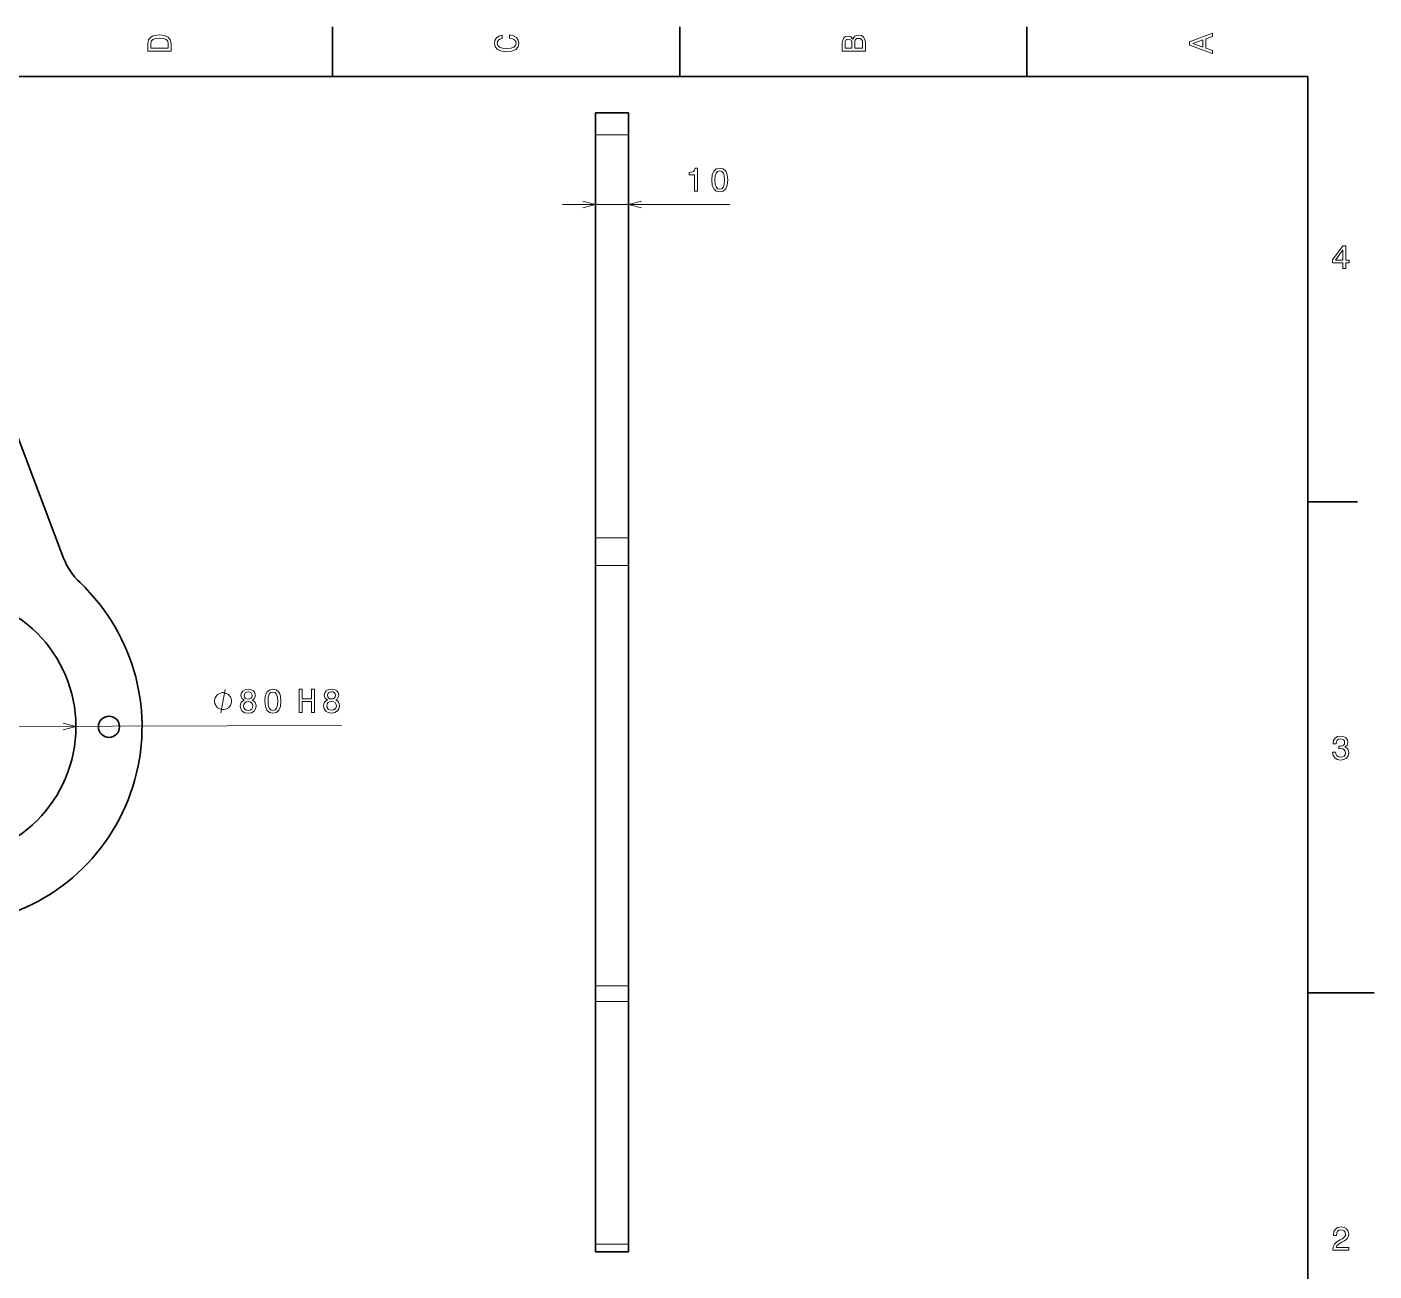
# Model space of a CAD drawing. Extents: x 0 to 420, y 0 to 297.
# Drawn here: x 216.3 to 420, y 106.4 to 294.5 of the extents above; entities that cross this region are included whole.
import ezdxf

# ---------------------------------------------------------------- set-up
doc = ezdxf.new("R2010")
doc.units = 0

msp = doc.modelspace()

# ---------------------------------------------------------------- linework, layer by layer
at = {"color": 7, "lineweight": 35, "ltscale": 0.1875}
for p, q in [((262.5, 287), (262.5, 294.5)), ((315, 287), (315, 294.5)), ((367.5, 287), (367.5, 294.5)), ((410, 222.699997), (417.5, 222.699997))]:
    msp.add_line(p, q, dxfattribs=at)
at = {"color": 7, "lineweight": 35}
for p, q in [((410, 287), (10, 287)), ((410, 10), (410, 287)), ((302.275696, 278.21283), (302.275696, 217.256378)), ((307.275696, 278.21283), (307.275696, 217.256378)), ((202.704056, 264.751312), (221.835754, 214.21225)), ((302.275696, 149.54068), (302.275696, 213.095261)), ((307.275696, 149.54068), (307.275696, 213.095261)), ((302.275696, 110.489006), (302.275696, 147.182709)), ((307.275696, 110.489006), (307.275696, 147.182709))]:
    msp.add_line(p, q, dxfattribs=at)
at = {"color": 7, "lineweight": 35, "ltscale": 0.082474}
for p, q in [((302.275696, 278.21283), (302.275696, 281.51178)), ((307.275696, 278.21283), (307.275696, 281.51178))]:
    msp.add_line(p, q, dxfattribs=at)
at = {"color": 7, "lineweight": 35, "ltscale": 0.125}
for p, q in [((302.275696, 281.51178), (307.275696, 281.51178)), ((302.275696, 109.343178), (307.275696, 109.343178))]:
    msp.add_line(p, q, dxfattribs=at)
at = {"color": 7, "lineweight": 13, "ltscale": 0.125}
for p, q in [((302.275696, 278.21283), (307.275696, 278.21283)), ((302.275696, 217.256378), (307.275696, 217.256378)), ((302.275696, 213.095261), (307.275696, 213.095261)), ((302.275696, 149.54068), (307.275696, 149.54068)), ((302.275696, 147.182709), (307.275696, 147.182709)), ((302.275696, 110.489006), (307.275696, 110.489006))]:
    msp.add_line(p, q, dxfattribs=at)
at = {"color": 7, "lineweight": 13}
for p, q in [((297.275696, 267.650574), (322.572754, 267.650574)), ((183.692612, 188.639877), (263.881348, 188.88504))]:
    msp.add_line(p, q, dxfattribs=at)
at = {"color": 7, "lineweight": 35, "ltscale": 0.104028}
for p, q in [((302.275696, 213.095261), (302.275696, 217.256378)), ((307.275696, 213.095261), (307.275696, 217.256378))]:
    msp.add_line(p, q, dxfattribs=at)
at = {"color": 7, "lineweight": 35, "ltscale": 0.058949}
for p, q in [((302.275696, 147.182709), (302.275696, 149.54068)), ((307.275696, 147.182709), (307.275696, 149.54068))]:
    msp.add_line(p, q, dxfattribs=at)
at = {"color": 7, "lineweight": 35, "ltscale": 0.25}
msp.add_line((410, 148.5), (420, 148.5), dxfattribs=at)
at = {"color": 7, "lineweight": 35, "ltscale": 0.028646}
for p, q in [((302.275696, 109.343178), (302.275696, 110.489006)), ((307.275696, 109.343178), (307.275696, 110.489006))]:
    msp.add_line(p, q, dxfattribs=at)
at = {"color": 7, "lineweight": 13}
for points in [[(395.583221, 290.466858), (395.583221, 290.930847), (394.554413, 291.299011), (394.554413, 292.695984), (395.583221, 293.064117), (395.583221, 293.538177), (392.078186, 292.257202), (392.078186, 291.742798)], [(234.583206, 291.994965), (234.583206, 290.829987), (238.083206, 290.829987), (238.083206, 291.994965), (237.97226, 292.544678), (237.634354, 292.953186), (237.084641, 293.205353), (236.333206, 293.296112), (235.566635, 293.215424), (235.264038, 293.114563), (235.021973, 292.973358), (234.694153, 292.56485), (234.613464, 292.297546)], [(235.001801, 291.959656), (235.077438, 292.342957), (235.309433, 292.605194), (235.722977, 292.761536), (236.333206, 292.811951), (236.923264, 292.7565), (237.336807, 292.600159), (237.583923, 292.332855), (237.664612, 291.959656), (237.664612, 291.299011), (235.001801, 291.299011)], [(289.282074, 292.817017), (289.705688, 292.716156), (290.008301, 292.549713), (290.194885, 292.317719), (290.255402, 292.04541), (290.164642, 291.71759), (289.892303, 291.460388), (289.448486, 291.28891), (288.833221, 291.233429), (288.222992, 291.28891), (287.774139, 291.455353), (287.501801, 291.712555), (287.405975, 292.04541), (287.456421, 292.287476), (287.597626, 292.494232), (287.824585, 292.65564), (288.137268, 292.766571), (288.137268, 293.245697), (287.658142, 293.094391), (287.295044, 292.832153), (287.068085, 292.47406), (286.987396, 292.04541), (287.113495, 291.510803), (287.466492, 291.102325), (288.046478, 290.840057), (288.833221, 290.749298), (289.619965, 290.840057), (290.199951, 291.102325), (290.558014, 291.510803), (290.679047, 292.04541), (290.583221, 292.514404), (290.315918, 292.89267), (289.877167, 293.159943), (289.282074, 293.301147)], [(341.192017, 292.630402), (340.899506, 292.983429), (340.70282, 293.074219), (340.460754, 293.104462), (340.082489, 293.03891), (339.810181, 292.842224), (339.643738, 292.524506), (339.583221, 292.080688), (339.583221, 290.835022), (343.083221, 290.835022), (343.083221, 292.151306), (343.012604, 292.620331), (342.805847, 292.968292), (342.478027, 293.18515), (342.034241, 293.260803), (341.736694, 293.215424), (341.489563, 293.094391), (341.308014, 292.897705)], [(341.035675, 291.984863), (341.035675, 291.299011), (340.001801, 291.299011), (340.001801, 292.025208), (340.032074, 292.297546), (340.122833, 292.489197), (340.279175, 292.605194), (340.511169, 292.645538), (340.743164, 292.600159), (340.904541, 292.479126), (341.005402, 292.272339)], [(342.664642, 292.095825), (342.664642, 291.299011), (341.45929, 291.299011), (341.45929, 292.050446), (341.494598, 292.368164), (341.600525, 292.595093), (341.782074, 292.731262), (342.044312, 292.776672), (342.321686, 292.731262), (342.513336, 292.605194), (342.629333, 292.393372)], [(394.125732, 291.460388), (392.582489, 292), (394.125732, 292.539642)], [(317.227936, 269.650574), (317.68689, 269.650574), (317.68689, 273.175781), (317.343933, 273.175781), (317.253174, 272.868164), (317.071594, 272.661377), (316.79422, 272.540344), (316.41095, 272.5), (316.41095, 272.141937), (317.227936, 272.141937)], [(319.839325, 271.360229), (319.914978, 270.568451), (320.152008, 270.003601), (320.530243, 269.660645), (321.054749, 269.549713), (321.574219, 269.660645), (321.952454, 270.003601), (322.184448, 270.568451), (322.265137, 271.360229), (322.184448, 272.146973), (322.088623, 272.459656), (321.952454, 272.716858), (321.574219, 273.059814), (321.054749, 273.175781), (320.530243, 273.059814), (320.152008, 272.711823), (319.914978, 272.146973)], [(320.323486, 271.360229), (320.363831, 271.970459), (320.489899, 272.40921), (320.716858, 272.666443), (321.054749, 272.757202), (321.387604, 272.666443), (321.614563, 272.40921), (321.740631, 271.970459), (321.780975, 271.360229), (321.740631, 270.744965), (321.614563, 270.306183), (321.387604, 270.048981), (321.054749, 269.963257), (320.716858, 270.048981), (320.489899, 270.306183), (320.363831, 270.744965)], [(415.277374, 257.966766), (415.731262, 257.966766), (415.731262, 258.834198), (416.23056, 258.834198), (416.23056, 259.237671), (415.731262, 259.237671), (415.731262, 261.391113), (415.272339, 261.391113), (413.739197, 259.278015), (413.739197, 258.834198), (415.277374, 258.834198)], [(414.162842, 259.237671), (415.277374, 260.806091), (415.277374, 259.237671)], [(247.225861, 192.584137), (247.225494, 192.70079), (247.166443, 192.933945), (247.107574, 193.108765), (247.048889, 193.225266), (246.931686, 193.399902), (246.756165, 193.574371), (246.580811, 193.690491), (246.463959, 193.748474), (246.288788, 193.806274), (246.055267, 193.863892), (245.938599, 193.863541), (245.82193, 193.863174), (245.588776, 193.804138), (245.413971, 193.74527), (245.29747, 193.686569), (245.122833, 193.569366), (244.948364, 193.393845), (244.832245, 193.218475), (244.774261, 193.101639), (244.716461, 192.926453), (244.658844, 192.692947), (244.659195, 192.576279), (244.659546, 192.45961), (244.718597, 192.226471), (244.777466, 192.051636), (244.836151, 191.93515), (244.953369, 191.760513), (245.128891, 191.586044), (245.304245, 191.46991), (245.421097, 191.411942), (245.596268, 191.354141), (245.829788, 191.296524), (245.946442, 191.296875), (246.06311, 191.297241), (246.296265, 191.356277), (246.471085, 191.415146), (246.587585, 191.473846), (246.762222, 191.591034), (246.936676, 191.766571), (247.052811, 191.941925), (247.110794, 192.058777), (247.168594, 192.233948), (247.226212, 192.467468)], [(249.118073, 192.726089), (248.861313, 192.584091), (248.685394, 192.386856), (248.575195, 192.139404), (248.540802, 191.841751), (248.622879, 191.393158), (248.855927, 191.045883), (249.234848, 190.825134), (249.749512, 190.740967), (250.258606, 190.828262), (250.636169, 191.051315), (250.867096, 191.400009), (250.951462, 191.849121), (250.910202, 192.146545), (250.803543, 192.393341), (250.621384, 192.589462), (250.368805, 192.729904), (250.57016, 192.851563), (250.710846, 193.018417), (250.795975, 193.220413), (250.82547, 193.467621), (250.743683, 193.825439), (250.531006, 194.112259), (250.187485, 194.297806), (249.738434, 194.367035), (249.28476, 194.295044), (248.942383, 194.107391), (248.72641, 193.819275), (248.651855, 193.460968), (248.677826, 193.213928), (248.764175, 193.012466)], [(249.131088, 193.422089), (249.170746, 193.644119), (249.29126, 193.815948), (249.482574, 193.922455), (249.739655, 193.963577), (249.991943, 193.924011), (250.183914, 193.81868), (250.305481, 193.647583), (250.351532, 193.425827), (250.306839, 193.198746), (250.18634, 193.021851), (249.995056, 192.905273), (249.743011, 192.869202), (249.485687, 192.908768), (249.293701, 193.019135), (249.172119, 193.195267)], [(252.264572, 192.559189), (252.342651, 191.767639), (252.581406, 191.203522), (252.960693, 190.86174), (253.485519, 190.752396), (254.004639, 190.864929), (254.381821, 191.20903), (254.612091, 191.774582), (254.690353, 192.566605), (254.607254, 193.353104), (254.510483, 193.665482), (254.373535, 193.922272), (253.994232, 194.264053), (253.474426, 194.378464), (252.950302, 194.260864), (252.57312, 193.911728), (252.337814, 193.346161)], [(252.748718, 192.560669), (252.787201, 193.171021), (252.911942, 193.610168), (253.138092, 193.868057), (253.475708, 193.959869), (253.808838, 193.870117), (254.036575, 193.613602), (254.164001, 193.175232), (254.206207, 192.565125), (254.16774, 191.949738), (254.042999, 191.51059), (253.816849, 191.252686), (253.484253, 191.165939), (253.146103, 191.250641), (252.918365, 191.507141), (252.790955, 191.945526)], [(257.451172, 190.865387), (257.920197, 190.866821), (257.915192, 192.510895), (259.3172, 192.515182), (259.322205, 190.871109), (259.786194, 190.872528), (259.775482, 194.372513), (259.311523, 194.371094), (259.315887, 192.943863), (257.913879, 192.939575), (257.909515, 194.366806), (257.440491, 194.365372)], [(261.726105, 192.764633), (261.46933, 192.622635), (261.293396, 192.425415), (261.183228, 192.177948), (261.148834, 191.880295), (261.230896, 191.431702), (261.463928, 191.084427), (261.842865, 190.863678), (262.357544, 190.779526), (262.866638, 190.866806), (263.244202, 191.089874), (263.475098, 191.438553), (263.559479, 191.887665), (263.518219, 192.185089), (263.41156, 192.431885), (263.229401, 192.628021), (262.976807, 192.768448), (263.178162, 192.890106), (263.318878, 193.056961), (263.403992, 193.258957), (263.433502, 193.506165), (263.351715, 193.863983), (263.139008, 194.150803), (262.795502, 194.336349), (262.346436, 194.405579), (261.892761, 194.333588), (261.550415, 194.14595), (261.334412, 193.857819), (261.259857, 193.499512), (261.285828, 193.252472), (261.372192, 193.05101)], [(261.739105, 193.460632), (261.778748, 193.682663), (261.899292, 193.854507), (262.090607, 193.960999), (262.347687, 194.002121), (262.599945, 193.962555), (262.791931, 193.857224), (262.913483, 193.686127), (262.959564, 193.464371), (262.914856, 193.237289), (262.794373, 193.06041), (262.603088, 192.943817), (262.351013, 192.907745), (262.093689, 192.947311), (261.901703, 193.057678), (261.780151, 193.23381)], [(249.024933, 191.853317), (249.069504, 192.120743), (249.215134, 192.322922), (249.441681, 192.454742), (249.744141, 192.501053), (250.041824, 192.456573), (250.269165, 192.326141), (250.416031, 192.124863), (250.467285, 191.857727), (250.417725, 191.570114), (250.272141, 191.352798), (250.045624, 191.210907), (249.748215, 191.164597), (249.445496, 191.209061), (249.218109, 191.349579), (249.071198, 191.565994)], [(261.632935, 191.891861), (261.677521, 192.159286), (261.823151, 192.361465), (262.049683, 192.493286), (262.352142, 192.539597), (262.649841, 192.495117), (262.877167, 192.364685), (263.024048, 192.163406), (263.075287, 191.896271), (263.025757, 191.608658), (262.880157, 191.391357), (262.653625, 191.249451), (262.356232, 191.203156), (262.053497, 191.247604), (261.826111, 191.388123), (261.679199, 191.604538)], [(413.729126, 184.866226), (413.729126, 184.830917), (413.809814, 184.346771), (414.046844, 183.983658), (414.420044, 183.751663), (414.914276, 183.665939), (415.438782, 183.751663), (415.832153, 183.973572), (416.08429, 184.326599), (416.175079, 184.780487), (416.134735, 185.078033), (416.023773, 185.320114), (415.842224, 185.506714), (415.600159, 185.642883), (415.927948, 185.915222), (416.043945, 186.348938), (415.968292, 186.74231), (415.751434, 187.039856), (415.398407, 187.226456), (414.914276, 187.292023), (414.460388, 187.211319), (414.112396, 186.989426), (413.885468, 186.636398), (413.809814, 186.167374), (413.809814, 186.13208), (414.258636, 186.13208), (414.299011, 186.454834), (414.430115, 186.686829), (414.641937, 186.828033), (414.939484, 186.878479), (415.201721, 186.83812), (415.393372, 186.732224), (415.509369, 186.560745), (415.554749, 186.328766), (415.509369, 186.081635), (415.388336, 185.915222), (415.176514, 185.814346), (414.889069, 185.784088), (414.692383, 185.789139), (414.692383, 185.390717), (414.939484, 185.400803), (415.257202, 185.355423), (415.494232, 185.234375), (415.635468, 185.037689), (415.685883, 184.780487), (415.630402, 184.487976), (415.484161, 184.271118), (415.252167, 184.134949), (414.944519, 184.089569), (414.626801, 184.139999), (414.394806, 184.29129), (414.248566, 184.533371), (414.193085, 184.866226)], [(413.76947, 109.566788), (416.175079, 109.566788), (416.175079, 110.000504), (414.273773, 110.000504), (414.3797, 110.237534), (414.561249, 110.434219), (415.121033, 110.79229), (415.418579, 110.943588), (415.751434, 111.160446), (415.988464, 111.412613), (416.124634, 111.710159), (416.175079, 112.048058), (416.089355, 112.471687), (415.852325, 112.804543), (415.489197, 113.016357), (415.020172, 113.092003), (414.536041, 113.006271), (414.167877, 112.769234), (413.930847, 112.390999), (413.850159, 111.891716), (413.850159, 111.821114), (414.309082, 111.821114), (414.309082, 111.861458), (414.354462, 112.204399), (414.490631, 112.456558), (414.707489, 112.617943), (414.994965, 112.673416), (415.287476, 112.622986), (415.504333, 112.496902), (415.645538, 112.300217), (415.695984, 112.053101), (415.660675, 111.821114), (415.56485, 111.624428), (415.403473, 111.452957), (415.181549, 111.301659), (414.884003, 111.140274), (414.389771, 110.827591), (414.041779, 110.494743), (413.835022, 110.091286), (413.76947, 109.581917)]]:
    msp.add_lwpolyline(points, close=True, dxfattribs=at)
for points in [[(300.343842, 267.132935), (302.275696, 267.650574), (300.343842, 268.168213)], [(309.20755, 268.168213), (307.275696, 267.650574), (309.20755, 267.132935)], [(245.59787, 190.829147), (246.28717, 194.331268)], [(221.762161, 188.238617), (223.692429, 188.762161), (221.759003, 189.273895)]]:
    msp.add_lwpolyline(points, dxfattribs=at)
at = {"color": 7, "lineweight": 35}
for centre, radius in [((203.69252, 188.701019), 20), ((228.69252, 188.701019), 1.6)]:
    msp.add_circle(centre, radius, dxfattribs=at)
for centre, radius, start, end in [((231.18808, 217.752594), 10, 200.734291, 226.576216), ((203.69252, 188.701019), 30, 278.459685, 46.576221)]:
    msp.add_arc(centre, radius, start, end, dxfattribs=at)

doc.saveas('drawing.dxf')
